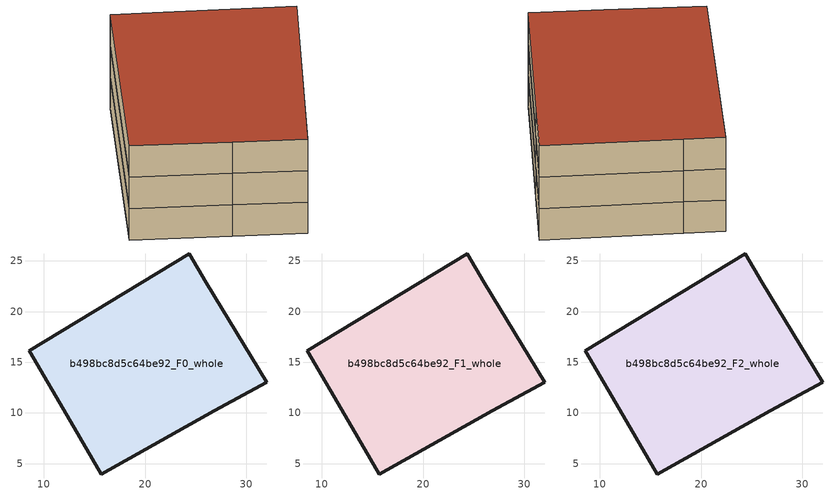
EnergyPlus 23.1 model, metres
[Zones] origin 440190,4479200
b498bc8d5c64be92_F0_whole
 floor ground (EU_floor_Construction): 26.05,22.84 31.98,13.05 26.84,10.19 15.68,3.97 12.67,9.13 8.57,16.15 24.33,25.69 z0
 wall outside (EU_wall_Construction): 31.98,13.05 26.05,22.84 24.33,25.69 8.57,16.15 12.67,9.13 15.68,3.97 26.84,10.19 31.98,13.05 z0:3
b498bc8d5c64be92_F1_whole
 floor to b498bc8d5c64be92_F0_whole (EU_floor_Construction): 26.05,22.84 31.98,13.05 26.84,10.19 15.68,3.97 12.67,9.13 8.57,16.15 24.33,25.69 z3
 wall outside (EU_wall_Construction): 31.98,13.05 26.05,22.84 24.33,25.69 8.57,16.15 12.67,9.13 15.68,3.97 26.84,10.19 31.98,13.05 z3:6
b498bc8d5c64be92_F2_whole
 floor to b498bc8d5c64be92_F1_whole (EU_floor_Construction): 26.05,22.84 31.98,13.05 26.84,10.19 15.68,3.97 12.67,9.13 8.57,16.15 24.33,25.69 z6
 wall outside (EU_wall_Construction): 31.98,13.05 26.05,22.84 24.33,25.69 8.57,16.15 12.67,9.13 15.68,3.97 26.84,10.19 31.98,13.05 z6:9
 roof outside (EU_roof_Construction): 26.84,10.19 31.98,13.05 26.05,22.84 24.33,25.69 8.57,16.15 12.67,9.13 15.68,3.97 z9
[Building]
EU S2 Campaign: North Axis=0; Terrain=City; Solar Distribution=FullExterior
[Site:Location]
Madrid: Latitude=40.5; Longitude=-3.5; Time Zone=1; Elevation=609
[SizingPeriod:WeatherFileDays]
AnnualSizingPeriod: Begin Month=1; Begin Day of Month=1; End Month=12; End Day of Month=31; Day of Week for Start Day=Monday; Use Weather File Daylight Saving Period=No; Use Weather File Rain and Snow Indicators=No
[MATERIAL]
EU_InternalMass_Material: Roughness=MediumRough; Thickness=0.1; Conductivity=1; Density=1800; Specific Heat=900; Thermal Absorptance=0.9; Solar Absorptance=0.7; Visible Absorptance=0.7
[MATERIAL:NOMASS] Roughness=MediumRough; Thermal Absorptance=0.9; Solar Absorptance=0.7; Visible Absorptance=0.7
Name | Thermal Resistance
EU_wall_NoMass | 0.609216
EU_roof_NoMass | 0.513268
EU_floor_NoMass | 0.568163
[CONSTRUCTION]
EU_wall_Construction: EU_wall_NoMass
EU_roof_Construction: EU_roof_NoMass
EU_floor_Construction: EU_floor_NoMass
EU_InternalMass_Construction: EU_InternalMass_Material
[ZONE] Type=1; Multiplier=1; Ceiling Height=autocalculate; Floor Area=autocalculate; Part of Total Floor Area=Yes
Name | Volume
b498bc8d5c64be92_F0_whole | 802.623
b498bc8d5c64be92_F1_whole; b498bc8d5c64be92_F2_whole | 802.622
[INTERNALMASS] Construction=EU_InternalMass_Construction; Surface Area=267.541
Name | Zone or ZoneList
b498bc8d5c64be92_F0_whole_EU_InternalMass | b498bc8d5c64be92_F0_whole
b498bc8d5c64be92_F1_whole_EU_InternalMass | b498bc8d5c64be92_F1_whole
b498bc8d5c64be92_F2_whole_EU_InternalMass | b498bc8d5c64be92_F2_whole
[OTHEREQUIPMENT] Fuel Type=Electricity; Design Level Calculation Method=Watts/Area; Power per Zone Floor Area=1; Fraction Latent=0; Fraction Radiant=0; Fraction Lost=0; Carbon Dioxide Generation Rate=0; EndUse Subcategory=EU_Step8_InternalGains
Name | Zone or ZoneList or Space or SpaceList | Schedule
EU_Step8_InternalGain_b498bc8d5c64be92_F0_whole_f000 | b498bc8d5c64be92_F0_whole | EU_Step8_GainSchedule_b498bc8d5c64be92_F0_whole_f000
EU_Step8_InternalGain_b498bc8d5c64be92_F1_whole_f000 | b498bc8d5c64be92_F1_whole | EU_Step8_GainSchedule_b498bc8d5c64be92_F1_whole_f000
EU_Step8_InternalGain_b498bc8d5c64be92_F2_whole_f000 | b498bc8d5c64be92_F2_whole | EU_Step8_GainSchedule_b498bc8d5c64be92_F2_whole_f000
[ZONEVENTILATION:DESIGNFLOWRATE] Schedule=EU_AlwaysOn; Design Flow Rate Calculation Method=AirChanges/Hour; Air Changes per Hour=0.752966; Ventilation Type=Natural; Fan Pressure Rise=0; Fan Total Efficiency=1; Constant Term Coefficient=1; Temperature Term Coefficient=0; Velocity Term Coefficient=0; Velocity Squared Term Coefficient=0; Minimum Indoor Temperature=-100; Maximum Indoor Temperature=100; Delta Temperature=-100; Minimum Outdoor Temperature=-100; Maximum Outdoor Temperature=100; Maximum Wind Speed=40
Name | Zone or ZoneList or Space or SpaceList
EU_ConstantAir_b498bc8d5c64be92_F0_whole | b498bc8d5c64be92_F0_whole
EU_ConstantAir_b498bc8d5c64be92_F1_whole | b498bc8d5c64be92_F1_whole
EU_ConstantAir_b498bc8d5c64be92_F2_whole | b498bc8d5c64be92_F2_whole
[HVACTEMPLATE:THERMOSTAT] Constant Heating Setpoint=20; Constant Cooling Setpoint=50
EU_HeatOnly_b498bc8d5c64be92_F0_whole; EU_HeatOnly_b498bc8d5c64be92_F1_whole; EU_HeatOnly_b498bc8d5c64be92_F2_whole
[HVACTEMPLATE:ZONE:IDEALLOADSAIRSYSTEM] System Availability Schedule=EU_AlwaysOn; Maximum Heating Supply Air Temperature=50; Minimum Cooling Supply Air Temperature=13; Maximum Heating Supply Air Humidity Ratio=0.0156; Minimum Cooling Supply Air Humidity Ratio=0.0077; Heating Limit=NoLimit; Cooling Limit=NoLimit; Heating Availability Schedule=EU_AlwaysOn; Cooling Availability Schedule=EU_CoolingOff; Dehumidification Control Type=ConstantSensibleHeatRatio; Cooling Sensible Heat Ratio=0.7; Dehumidification Setpoint=60; Humidification Control Type=None; Humidification Setpoint=30; Outdoor Air Method=None; Outdoor Air Flow Rate per Person=0.00944; Outdoor Air Flow Rate per Zone Floor Area=0; Outdoor Air Flow Rate per Zone=0; Demand Controlled Ventilation Type=None; Outdoor Air Economizer Type=NoEconomizer; Heat Recovery Type=None; Sensible Heat Recovery Effectiveness=0.7; Latent Heat Recovery Effectiveness=0.65
Name | Template Thermostat
b498bc8d5c64be92_F0_whole | EU_HeatOnly_b498bc8d5c64be92_F0_whole
b498bc8d5c64be92_F1_whole | EU_HeatOnly_b498bc8d5c64be92_F1_whole
b498bc8d5c64be92_F2_whole | EU_HeatOnly_b498bc8d5c64be92_F2_whole
[SIZING:ZONE] Zone Cooling Design Supply Air Temperature Input Method=SupplyAirTemperature; Zone Cooling Design Supply Air Temperature=13; Zone Heating Design Supply Air Temperature Input Method=SupplyAirTemperature; Zone Heating Design Supply Air Temperature=50; Zone Cooling Design Supply Air Humidity Ratio=0.008; Zone Heating Design Supply Air Humidity Ratio=0.008; Cooling Design Air Flow Method=DesignDay; Cooling Design Air Flow Rate=0; Cooling Minimum Air Flow per Zone Floor Area=0.000762; Cooling Minimum Air Flow=0; Cooling Minimum Air Flow Fraction=0.2; Heating Design Air Flow Method=DesignDay; Heating Design Air Flow Rate=0; Heating Maximum Air Flow per Zone Floor Area=0.002032; Heating Maximum Air Flow=0.141576; Heating Maximum Air Flow Fraction=0.3; Account for Dedicated Outdoor Air System=No; Dedicated Outdoor Air System Control Strategy=NeutralSupplyAir; Dedicated Outdoor Air Low Setpoint Temperature for Design=autosize; Dedicated Outdoor Air High Setpoint Temperature for Design=autosize; Zone Load Sizing Method=Sensible Load Only No Latent Load; Zone Latent Cooling Design Supply Air Humidity Ratio Input Method=HumidityRatioDifference; Zone Cooling Design Supply Air Humidity Ratio Difference=0.005; Zone Latent Heating Design Supply Air Humidity Ratio Input Method=HumidityRatioDifference; Zone Humidification Design Supply Air Humidity Ratio Difference=0.005
b498bc8d5c64be92_F0_whole; b498bc8d5c64be92_F1_whole; b498bc8d5c64be92_F2_whole
[SCHEDULE:CONSTANT]
Name | Hourly Value
EU_AlwaysOn | 1
EU_CoolingOff | 0
[SCHEDULE:FILE] Column Number=1; Rows to Skip at Top=0; Number of Hours of Data=8760; Column Separator=Comma; Interpolate to Timestep=No; Minutes per Item=60; Adjust Schedule for Daylight Savings=Yes
Name | File
EU_Step8_GainSchedule_b498bc8d5c64be92_F0_whole_f000 | C:\Users\o_iseri\Desktop\OpenUBEM\openubem\outputs\eu_evidence\EU-11\ES-MAD-BERRUGUETE\idfs\b498bc8d5c64be92\b498bc8d5c64be92_F0_whole_f000_gain.csv
EU_Step8_GainSchedule_b498bc8d5c64be92_F1_whole_f000 | C:\Users\o_iseri\Desktop\OpenUBEM\openubem\outputs\eu_evidence\EU-11\ES-MAD-BERRUGUETE\idfs\b498bc8d5c64be92\b498bc8d5c64be92_F1_whole_f000_gain.csv
EU_Step8_GainSchedule_b498bc8d5c64be92_F2_whole_f000 | C:\Users\o_iseri\Desktop\OpenUBEM\openubem\outputs\eu_evidence\EU-11\ES-MAD-BERRUGUETE\idfs\b498bc8d5c64be92\b498bc8d5c64be92_F2_whole_f000_gain.csv
